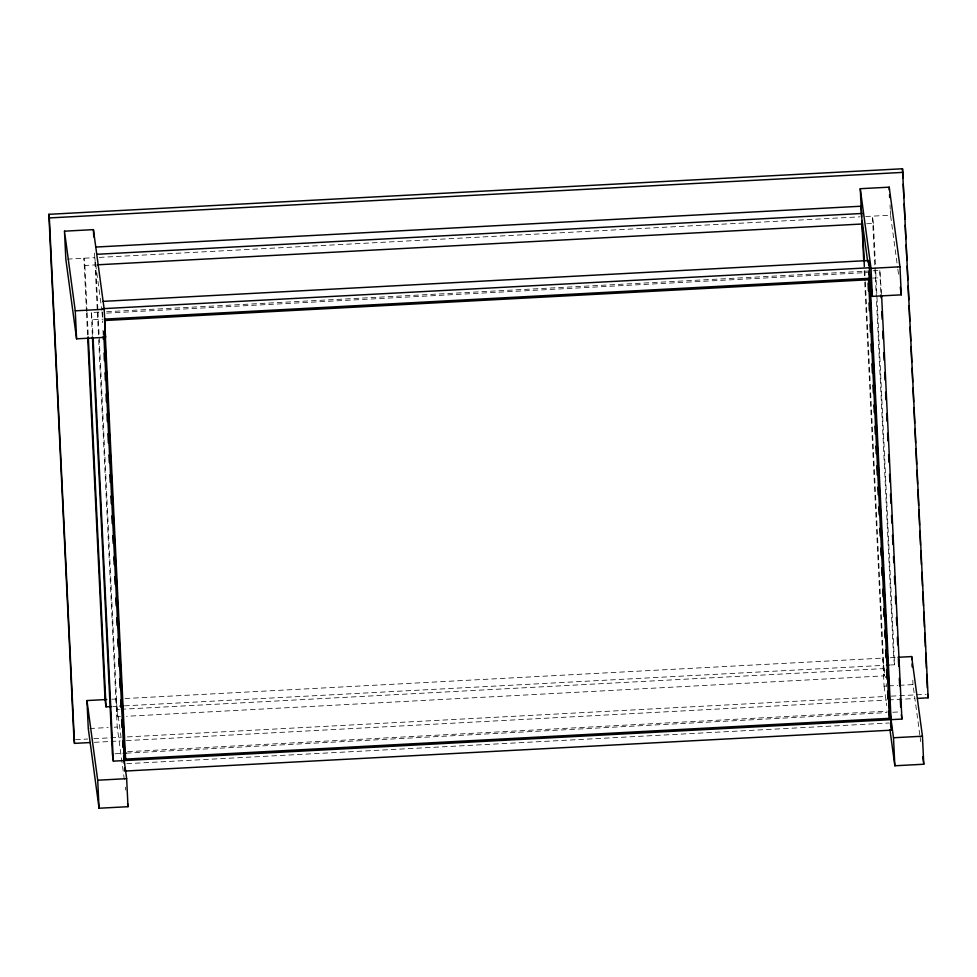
<?xml version="1.0" encoding="UTF-8"?>
<svg xmlns="http://www.w3.org/2000/svg" width="977" height="977" viewBox="0 0 977 977"><rect width="100%" height="100%" fill="white"/><g stroke="black" fill="none" stroke-linecap="round" stroke-linejoin="round"><path stroke-width="0.73" stroke-dasharray="4.88 3.66" d="M67.34 259.113L94.757 257.647L101.864 310.246M99.324 257.403L860.078 216.821M865.671 216.515L890.536 215.184L897.655 267.783M86.452 311.504L83.912 258.233L84.889 265.475L95.734 264.889M866.648 223.757L873.438 223.391L875.624 269.054M92.339 335.367L91.252 312.53L102.096 311.956L102.609 322.605M106.664 311.712L868.944 271.032M873.011 270.824L879.801 270.458L881.572 294.443M106.652 313.116L867.564 272.51M91.252 312.53L92.229 319.772L103.073 319.198M872.632 278.127L880.778 277.7M111.818 699.239L118.925 698.86M125.019 698.543L882.732 658.107L885.37 677.647M890.352 657.704L896.434 657.374M112.795 706.481L116.861 706.261M124.47 705.858L883.709 665.349M890.487 664.983L894.566 664.775L875.697 270.58M119.438 709.375L116.385 709.534L117.374 716.776L120.415 716.617M120.953 709.29L883.232 668.622L884.209 675.852L126.497 716.288M89.811 728.512L108.093 727.535M114.187 727.218L117.228 727.047L124.543 781.148M864.73 282.182L884.075 686.135L887.116 685.964M888.643 685.891L897.778 685.402M899.304 685.317L913.006 684.584L919.919 735.681M75.522 739.674L87.722 739.027M93.816 738.697L121.258 737.232M127.352 736.914L884.979 696.491M891.073 696.161L926.135 694.293M94.305 742.325L109.558 741.506M111.073 741.421L120.22 740.932M126.326 740.615L886.994 700.02M888.52 699.947L914.435 698.555M127.657 751.692L887.043 711.171M115.091 753.768L121.869 753.401M126.277 753.169L887.031 712.575M892.783 712.27L899.573 711.903M126.778 763.672L889.058 723.004M897.851 269.286L898.877 276.796M873.438 223.391L872.449 216.149L876.32 296.825M920.126 737.183L920.737 741.69M894.566 664.775L893.589 657.533L876.393 298.339M886.188 683.656L886.591 686.66M884.075 686.135L886.713 705.663M102.072 311.748L102.683 316.255M115.884 699.031L120.965 736.597M125.349 787.157L125.764 790.161M890.047 204.865L890.255 209.286M890.328 210.763L890.536 215.184M912.799 680.163L913.006 684.584M879.801 270.458L880.961 294.81M864.401 262.019L865.28 280.289M865.353 281.803L884.209 675.852M863.79 262.398L864.657 280.655M103.66 331.374L103.806 334.415M102.976 330.214L103.196 334.781M95.587 261.885L97.92 310.552M97.993 312.078L117.374 716.776M94.537 253.153L98.616 338.311M98.689 339.837L117.228 727.047M92.229 319.772L93.035 336.515M84.889 265.475L87.075 311.126M87.148 312.652L88.235 335.477M86.526 313.019L87.625 335.856"/><path stroke-width="1.47" d="M89.737 742.569L74.496 743.375L74.008 739.76L48.85 214.317L902.504 168.765L928.15 697.822L917.476 698.396M48.85 214.317L49.338 217.932L902.992 172.379M64.482 231.17L93.413 229.632L104.185 309.269L105.528 337.297L76.585 338.836L65.825 259.198L64.482 231.17L75.253 310.82L76.585 338.836M861.604 216.735L860.261 188.708L889.204 187.169L899.964 266.806L901.307 294.834L872.376 296.373L868.944 271.032M95.77 247.059L861.103 206.22L864.401 262.019M96.76 254.301L862.08 213.462M97.26 264.816L862.581 223.977M103.122 301.368L868.443 260.529L869.42 267.771L891.561 730.161L124.714 771.073L124.567 768.081M102.573 308.683L869.42 267.771M75.253 310.82L104.185 309.269M860.261 188.708L871.032 268.357L899.964 266.806M104.6 319.113L869.921 278.274M123.603 756.125L126.656 778.669L127.999 806.697L99.056 808.235L88.284 728.598L86.953 700.57L106.749 699.508M897.961 657.301L911.663 656.568L922.435 736.206L923.778 764.234L894.847 765.773L889.962 729.709M87.698 337.37L105.04 699.605L106.017 706.847L111.439 706.554M119.902 706.102L122.955 705.944M886.42 665.203L889.131 665.056M123.224 753.328L126.277 753.169M125.581 759.092L889.534 718.327L868.541 279.752L104.588 320.517L125.581 759.092L124.604 751.85L104.71 336.125M92.412 336.882L112.379 753.902L113.356 761.144L901.905 719.072L881.645 295.958M86.953 700.57L97.712 780.22L126.656 778.669M888.618 701.681L893.503 737.757L922.435 736.206M900.293 287.323L901.307 294.834M927.661 694.207L928.15 697.822M862.19 221.083L867.698 261.812M922.764 756.723L923.778 764.234M901.319 714.724L901.905 719.072M887.604 694.171L888.215 698.677M891.561 730.161L890.572 722.919L890.743 726.424M888.557 711.085L889.534 718.327M105.125 334.293L105.528 337.297M127.584 803.692L127.999 806.697M902.504 168.765L902.943 177.899M903.236 183.994L903.896 197.696M904.189 203.79L904.91 219.019M905.203 225.113L905.862 238.815M906.155 244.909L906.888 260.138M907.169 266.233L907.828 279.947M908.121 286.041L908.781 299.744M909.074 305.838L909.795 321.067M910.088 327.161L910.747 340.863M911.04 346.957L911.761 362.186M912.054 368.28L912.713 381.983M913.006 388.077L913.666 401.791M913.959 407.873L914.68 423.114M914.973 429.196L915.632 442.911M915.925 449.005L916.646 464.234M916.939 470.328L917.598 484.03M917.891 490.124L918.624 505.353M918.844 509.921L919.565 525.15M919.858 531.244L920.517 544.946M920.81 551.04L921.458 564.755M921.824 572.363L922.483 586.078M922.776 592.16L923.436 605.874M923.729 611.968L924.45 627.197M924.743 633.291L925.402 646.994M925.695 653.088L926.416 668.317M926.709 674.411L927.368 688.113M889.204 187.169L889.339 190.112M889.546 194.545L889.693 197.488M911.663 656.568L911.81 659.512M912.017 663.945L912.164 666.888M880.961 294.81L881.107 297.851M881.767 311.553L882.133 319.161M882.707 331.337L883.074 338.946M883.733 352.648L884.1 360.257M884.673 372.432L885.04 380.041M885.626 392.217L885.992 399.825M886.64 413.527L887.006 421.136M887.592 433.312L887.959 440.92M888.618 454.623L888.972 462.231M889.558 474.407L889.925 482.015M890.511 494.191L890.939 503.326M891.525 515.502L891.891 523.11M892.477 535.286L892.917 544.409M893.491 556.585L893.784 562.679M894.443 576.381L894.81 583.99M895.384 596.165L895.75 603.774M896.41 617.464L896.776 625.085M897.35 637.26L897.716 644.869M898.376 658.559L898.742 666.167M899.316 678.343L899.683 685.964M900.269 698.14L900.709 707.263M871.032 268.357L872.376 296.373M893.503 737.757L894.847 765.773M868.443 260.529L868.663 265.036M869.017 272.559L890.291 716.91M868.077 283.171L868.443 290.792M869.029 302.968L869.383 310.588M870.043 324.291L870.409 331.899M870.995 344.087L871.362 351.708M871.936 363.884L872.376 373.019M872.962 385.207L873.328 392.815M873.902 405.003L874.268 412.612M874.928 426.314L875.294 433.935M875.88 446.123L876.235 453.731M876.821 465.919L877.261 475.054M877.847 487.23L878.213 494.85M878.787 507.026L879.153 514.647M879.813 528.349L880.179 535.958M880.765 548.146L881.12 555.754M881.706 567.942L882.072 575.551M882.732 589.265L883.098 596.874M883.672 609.062L884.038 616.67M884.698 630.373L885.064 637.993M885.638 650.169L886.005 657.79M886.591 669.966L887.031 679.113M887.617 691.289L887.971 698.909M861.897 222.817L863.717 260.871M103.88 335.941L124.348 763.574M103.269 336.308L103.415 339.349M104.063 353.051L104.429 360.66M105.015 372.835L105.382 380.444M106.029 394.146L106.395 401.755M106.981 413.93L107.348 421.539M107.934 433.715L108.362 442.85M108.948 455.026L109.314 462.634M109.9 474.81L110.254 482.418M110.914 496.108L111.28 503.729M111.866 515.905L112.233 523.513M112.807 535.689L113.173 543.297M113.833 556.988L114.199 564.608M114.773 576.784L115.139 584.393M115.799 598.083L116.165 605.691M116.739 617.867L117.106 625.488M117.765 639.178L118.132 646.786M118.706 658.962L119.072 666.57M119.658 678.746L120.098 687.881M120.684 700.057L121.038 707.666M121.624 719.841L121.991 727.45M122.65 741.152L122.931 747.246M93.413 229.632L93.768 237.008M93.096 338.042L113.356 761.144M88.309 337.004L106.017 706.847M97.712 780.22L99.056 808.235M49.338 217.932L74.496 743.375"/></g></svg>
